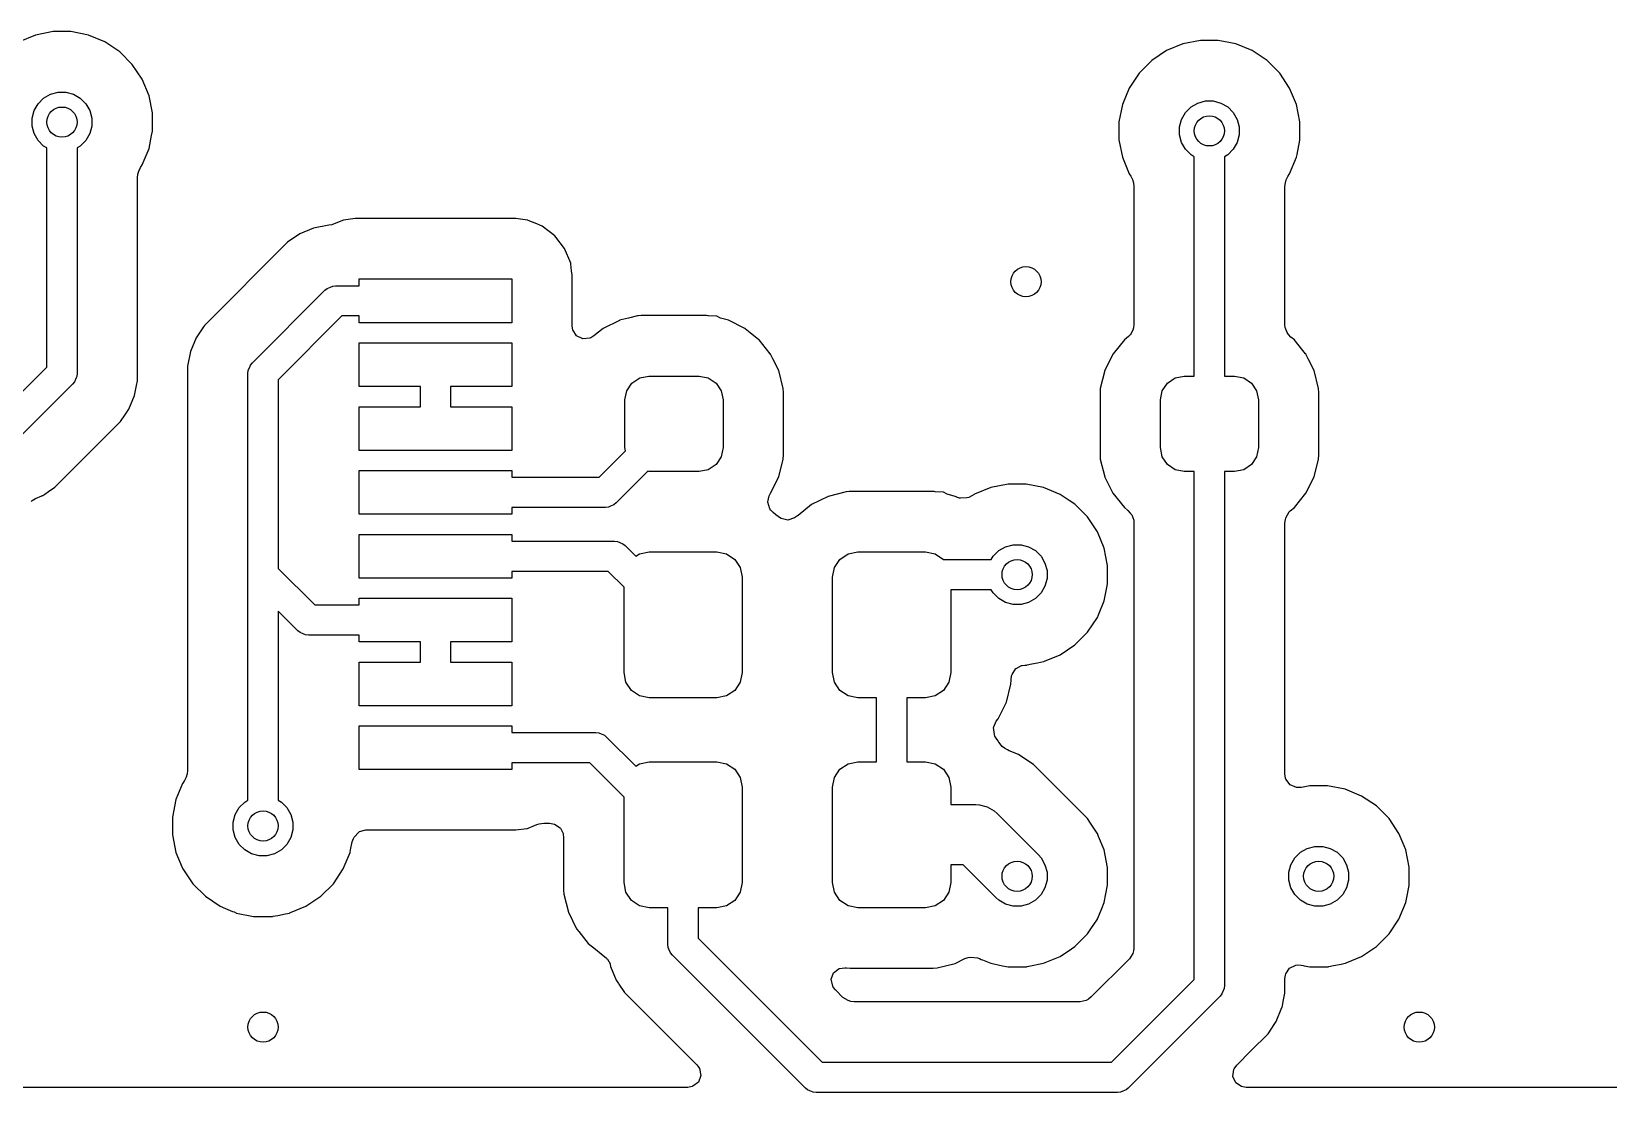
# Model space of a CAD drawing. Header units: inches. Extents: x 1.32 to 5.22, y -7.01 to -1.14.
# Drawn here: x 1.937 to 2.554, y -6.659 to -6.244 of the extents above; entities that cross this region are included whole.
import ezdxf

# ---------------------------------------------------------------- set-up
doc = ezdxf.new("R2010")
doc.units = ezdxf.units.IN
doc.header["$MEASUREMENT"] = 0
doc.layers.add('B.Cu', color=153, linetype='CONTINUOUS', true_color=0x4d7fc4)

msp = doc.modelspace()

# ---------------------------------------------------------------- linework, layer by layer
at = {"layer": 'B.Cu', "linetype": 'CONTINUOUS'}
for p, q in [((1.93848, -6.24544), (1.93203, -6.24811)), ((1.94533, -6.24407), (1.93848, -6.24544)), ((1.93848, -6.24544), (1.93848, -6.24544)), ((1.93848, -6.24544), (1.93848, -6.24544)), ((1.95231, -6.24407), (1.94533, -6.24407)), ((1.94533, -6.24407), (1.94533, -6.24407)), ((1.94533, -6.24407), (1.94533, -6.24407)), ((1.95916, -6.24544), (1.95231, -6.24407)), ((1.95231, -6.24407), (1.95231, -6.24407)), ((1.95231, -6.24407), (1.95231, -6.24407)), ((1.96561, -6.24811), (1.95916, -6.24544)), ((1.95916, -6.24544), (1.95916, -6.24544)), ((1.95916, -6.24544), (1.95916, -6.24544)), ((1.97142, -6.25199), (1.96561, -6.24811)), ((1.96561, -6.24811), (1.96561, -6.24811)), ((1.96561, -6.24811), (1.96561, -6.24811)), ((1.96561, -6.24811), (1.96561, -6.24811)), ((1.96561, -6.24811), (1.96561, -6.24811)), ((2.38779, -6.24888), (2.38134, -6.25155)), ((2.39464, -6.24752), (2.38779, -6.24888)), ((2.38779, -6.24888), (2.38779, -6.24888)), ((2.38779, -6.24888), (2.38779, -6.24888)), ((2.40162, -6.24752), (2.39464, -6.24752)), ((2.39464, -6.24752), (2.39464, -6.24752)), ((2.39464, -6.24752), (2.39464, -6.24752)), ((2.40847, -6.24888), (2.40162, -6.24752)), ((2.40162, -6.24752), (2.40162, -6.24752)), ((2.40162, -6.24752), (2.40162, -6.24752)), ((2.41492, -6.25155), (2.40847, -6.24888)), ((2.40847, -6.24888), (2.40847, -6.24888)), ((2.40847, -6.24888), (2.40847, -6.24888)), ((1.97636, -6.25693), (1.97142, -6.25199)), ((1.97142, -6.25199), (1.97142, -6.25199)), ((1.97142, -6.25199), (1.97142, -6.25199)), ((2.38134, -6.25155), (2.37553, -6.25543)), ((2.38134, -6.25155), (2.38134, -6.25155)), ((2.38134, -6.25155), (2.38134, -6.25155)), ((2.42073, -6.25543), (2.41492, -6.25155)), ((2.41492, -6.25155), (2.41492, -6.25155)), ((2.41492, -6.25155), (2.41492, -6.25155)), ((2.41492, -6.25155), (2.41492, -6.25155)), ((2.41492, -6.25155), (2.41492, -6.25155)), ((1.98024, -6.26273), (1.97636, -6.25693)), ((1.97636, -6.25693), (1.97636, -6.25693)), ((1.97636, -6.25693), (1.97636, -6.25693)), ((2.37059, -6.26037), (2.36671, -6.26618)), ((2.37553, -6.25543), (2.37059, -6.26037)), ((2.37059, -6.26037), (2.37059, -6.26037)), ((2.37059, -6.26037), (2.37059, -6.26037)), ((2.37553, -6.25543), (2.37553, -6.25543)), ((2.37553, -6.25543), (2.37553, -6.25543)), ((2.42567, -6.26037), (2.42073, -6.25543)), ((2.42073, -6.25543), (2.42073, -6.25543)), ((2.42073, -6.25543), (2.42073, -6.25543)), ((2.42955, -6.26618), (2.42567, -6.26037)), ((2.42567, -6.26037), (2.42567, -6.26037)), ((2.42567, -6.26037), (2.42567, -6.26037)), ((1.98291, -6.26919), (1.98024, -6.26273)), ((1.98024, -6.26273), (1.98024, -6.26273)), ((2.36671, -6.26618), (2.36404, -6.27263)), ((2.36671, -6.26618), (2.36671, -6.26618)), ((2.36671, -6.26618), (2.36671, -6.26618)), ((2.43222, -6.27263), (2.42955, -6.26618)), ((2.42955, -6.26618), (2.42955, -6.26618)), ((1.93791, -6.27501), (1.93945, -6.27234)), ((1.93945, -6.27234), (1.94163, -6.27016)), ((1.94163, -6.27016), (1.9443, -6.26862)), ((1.9443, -6.26862), (1.94728, -6.26782)), ((1.94728, -6.26782), (1.95036, -6.26782)), ((1.95036, -6.26782), (1.95334, -6.26862)), ((1.95334, -6.26862), (1.95601, -6.27016)), ((1.95601, -6.27016), (1.95819, -6.27234)), ((1.95819, -6.27234), (1.95973, -6.27501)), ((1.98425, -6.27595), (1.98291, -6.26919)), ((1.98291, -6.26919), (1.98291, -6.26919)), ((2.36404, -6.27263), (2.36268, -6.27948)), ((2.36404, -6.27263), (2.36404, -6.27263)), ((2.36404, -6.27263), (2.36404, -6.27263)), ((2.38876, -6.27578), (2.39094, -6.2736)), ((2.39094, -6.2736), (2.39361, -6.27206)), ((2.39361, -6.27206), (2.39659, -6.27126)), ((2.39659, -6.27126), (2.39967, -6.27126)), ((2.39967, -6.27126), (2.40265, -6.27206)), ((2.40265, -6.27206), (2.40532, -6.2736)), ((2.40532, -6.2736), (2.4075, -6.27578)), ((2.43357, -6.2794), (2.43222, -6.27263)), ((2.43222, -6.27263), (2.43222, -6.27263)), ((1.93711, -6.27799), (1.93791, -6.27501)), ((1.93711, -6.28107), (1.93711, -6.27799)), ((1.95973, -6.27501), (1.96053, -6.27799)), ((1.96053, -6.27799), (1.96053, -6.28107)), ((1.98427, -6.27603), (1.98425, -6.27595)), ((1.98427, -6.27604), (1.98427, -6.27603)), ((1.98427, -6.28302), (1.98427, -6.27604)), ((1.98427, -6.27604), (1.98427, -6.27604)), ((2.36268, -6.27948), (2.36268, -6.28646)), ((2.38642, -6.28143), (2.38722, -6.27845)), ((2.38722, -6.27845), (2.38876, -6.27578)), ((2.4075, -6.27578), (2.40904, -6.27845)), ((2.40904, -6.27845), (2.40984, -6.28143)), ((2.43358, -6.27947), (2.43357, -6.2794)), ((2.43358, -6.28647), (2.43358, -6.27947)), ((1.93791, -6.28405), (1.93711, -6.28107)), ((1.93945, -6.28672), (1.93791, -6.28405)), ((1.95973, -6.28405), (1.95819, -6.28672)), ((1.96053, -6.28107), (1.95973, -6.28405)), ((1.98291, -6.28985), (1.98392, -6.28477)), ((1.98392, -6.28477), (1.98427, -6.28302)), ((2.38642, -6.28451), (2.38642, -6.28143)), ((2.38722, -6.28749), (2.38642, -6.28451)), ((2.40984, -6.28451), (2.40904, -6.28749)), ((2.40984, -6.28143), (2.40984, -6.28451)), ((1.94163, -6.2889), (1.93945, -6.28672)), ((1.94291, -6.28964), (1.94163, -6.2889)), ((1.94291, -6.37551), (1.94291, -6.28964)), ((1.95601, -6.2889), (1.95472, -6.28964)), ((1.95472, -6.28964), (1.95472, -6.37795)), ((1.95819, -6.28672), (1.95601, -6.2889)), ((1.98024, -6.29632), (1.98291, -6.28987)), ((1.98291, -6.28987), (1.98291, -6.28985)), ((2.36268, -6.28646), (2.36404, -6.29331)), ((2.38876, -6.29016), (2.38722, -6.28749)), ((2.39094, -6.29234), (2.38876, -6.29016)), ((2.4075, -6.29016), (2.40532, -6.29234)), ((2.40904, -6.28749), (2.4075, -6.29016)), ((2.43222, -6.29331), (2.43244, -6.29219)), ((2.43244, -6.29219), (2.43357, -6.28655)), ((2.43357, -6.28655), (2.43358, -6.28647)), ((1.97893, -6.29868), (1.97956, -6.29734)), ((1.97956, -6.29734), (1.98024, -6.29632)), ((2.36404, -6.29331), (2.36404, -6.29331)), ((2.36404, -6.29331), (2.36404, -6.29331)), ((2.36404, -6.29331), (2.36671, -6.29977)), ((2.39222, -6.29308), (2.39094, -6.29234)), ((2.39222, -6.37894), (2.39222, -6.29308)), ((2.40532, -6.29234), (2.40404, -6.29308)), ((2.40404, -6.29308), (2.40404, -6.37894)), ((2.42955, -6.29977), (2.43222, -6.29331)), ((1.97837, -6.3013), (1.97856, -6.29993)), ((1.97837, -6.38086), (1.97837, -6.3013)), ((1.97856, -6.29993), (1.97893, -6.29868)), ((2.36671, -6.29977), (2.36671, -6.29977)), ((2.36671, -6.29977), (2.36671, -6.29977)), ((2.36671, -6.29977), (2.36671, -6.29977)), ((2.36671, -6.29977), (2.36737, -6.30075)), ((2.36737, -6.30075), (2.36797, -6.302)), ((2.36797, -6.302), (2.36836, -6.30325)), ((2.36836, -6.30325), (2.36858, -6.30471)), ((2.42768, -6.30475), (2.42787, -6.30337)), ((2.42787, -6.30337), (2.42824, -6.30212)), ((2.42824, -6.30212), (2.42887, -6.30078)), ((2.42887, -6.30078), (2.42955, -6.29977)), ((2.36858, -6.30471), (2.36858, -6.35876)), ((2.42768, -6.35906), (2.42768, -6.30475)), ((2.04737, -6.32112), (2.04199, -6.32334)), ((2.05328, -6.31994), (2.04737, -6.32112)), ((2.04737, -6.32112), (2.04737, -6.32112)), ((2.05334, -6.31993), (2.05328, -6.31994)), ((2.05448, -6.3197), (2.05334, -6.31993)), ((2.0554, -6.31942), (2.05448, -6.3197)), ((2.05901, -6.31793), (2.0554, -6.31942)), ((2.06363, -6.31732), (2.05901, -6.31793)), ((2.05901, -6.31793), (2.05901, -6.31793)), ((2.05901, -6.31793), (2.05901, -6.31793)), ((2.12653, -6.31732), (2.06363, -6.31732)), ((2.06363, -6.31732), (2.06363, -6.31732)), ((2.12654, -6.31732), (2.12653, -6.31732)), ((2.12653, -6.31732), (2.12653, -6.31732)), ((2.12653, -6.31732), (2.12653, -6.31732)), ((2.1266, -6.31733), (2.12654, -6.31732)), ((2.13115, -6.31793), (2.1266, -6.31733)), ((2.1312, -6.31794), (2.13115, -6.31793)), ((2.13131, -6.318), (2.1312, -6.31794)), ((2.13476, -6.31942), (2.13131, -6.318)), ((2.13599, -6.31994), (2.13476, -6.31942)), ((2.1369, -6.32031), (2.13599, -6.31994)), ((2.14184, -6.3241), (2.1369, -6.32031)), ((2.03715, -6.32658), (2.00461, -6.35912)), ((2.04199, -6.32334), (2.03715, -6.32658)), ((2.03715, -6.32658), (2.03715, -6.32658)), ((2.03715, -6.32658), (2.03715, -6.32658)), ((2.04199, -6.32334), (2.04199, -6.32334)), ((2.04199, -6.32334), (2.04199, -6.32334)), ((2.14563, -6.32904), (2.14184, -6.3241)), ((2.14802, -6.33481), (2.14563, -6.32904)), ((2.14563, -6.32904), (2.14563, -6.32904)), ((2.14804, -6.33495), (2.14802, -6.33481)), ((2.14806, -6.33511), (2.14804, -6.33495)), ((2.1484, -6.3377), (2.14806, -6.33511)), ((2.06518, -6.34362), (2.06518, -6.34096)), ((2.06518, -6.34096), (2.12498, -6.34096)), ((2.12498, -6.34096), (2.12498, -6.35809)), ((2.14862, -6.33941), (2.1484, -6.3377)), ((2.14862, -6.35913), (2.14862, -6.33941)), ((2.14862, -6.33941), (2.14862, -6.33941)), ((2.02338, -6.37378), (2.05181, -6.34535)), ((2.05181, -6.34535), (2.0527, -6.34462)), ((2.0527, -6.34462), (2.05395, -6.3441)), ((2.05395, -6.3441), (2.05483, -6.34374)), ((2.05483, -6.34374), (2.05598, -6.34362)), ((2.05598, -6.34362), (2.06518, -6.34362)), ((2.0042, -6.35973), (2.00316, -6.36129)), ((2.00426, -6.35964), (2.0042, -6.35973)), ((2.00461, -6.35912), (2.00426, -6.35964)), ((2.00461, -6.35912), (2.00461, -6.35912)), ((2.05843, -6.35543), (2.03346, -6.3804)), ((2.06518, -6.35543), (2.05843, -6.35543)), ((2.06518, -6.35809), (2.06518, -6.35543)), ((2.12498, -6.35809), (2.06518, -6.35809)), ((2.14877, -6.36033), (2.14862, -6.35913)), ((2.16708, -6.3572), (2.16077, -6.36032)), ((2.16718, -6.35714), (2.16708, -6.3572)), ((2.1672, -6.35714), (2.16718, -6.35714)), ((2.17064, -6.35628), (2.1672, -6.35714)), ((2.1672, -6.35714), (2.1672, -6.35714)), ((2.17416, -6.3554), (2.17064, -6.35628)), ((2.17422, -6.3554), (2.17416, -6.3554)), ((2.17433, -6.35539), (2.17422, -6.3554)), ((2.17451, -6.35538), (2.17433, -6.35539)), ((2.17564, -6.3553), (2.17451, -6.35538)), ((2.17573, -6.3553), (2.17564, -6.3553)), ((2.17577, -6.3553), (2.17573, -6.3553)), ((2.2012, -6.3553), (2.17577, -6.3553)), ((2.20173, -6.35533), (2.2012, -6.3553)), ((2.2012, -6.3553), (2.2012, -6.3553)), ((2.20199, -6.35535), (2.20173, -6.35533)), ((2.20173, -6.35533), (2.20173, -6.35533)), ((2.2053, -6.35557), (2.20199, -6.35535)), ((2.20664, -6.35636), (2.2053, -6.35557)), ((2.20977, -6.35714), (2.20664, -6.35636)), ((2.21622, -6.36033), (2.20977, -6.35714)), ((2.20977, -6.35714), (2.20977, -6.35714)), ((2.36838, -6.36013), (2.36812, -6.36103)), ((2.36858, -6.35876), (2.36838, -6.36013)), ((2.42774, -6.35984), (2.42768, -6.35906)), ((2.42775, -6.35991), (2.42774, -6.35984)), ((2.42856, -6.36192), (2.42775, -6.35991)), ((2.00137, -6.36396), (1.99915, -6.36933)), ((2.00316, -6.36129), (2.00137, -6.36396)), ((2.00137, -6.36396), (2.00137, -6.36396)), ((2.00137, -6.36396), (2.00137, -6.36396)), ((2.06518, -6.38305), (2.06518, -6.36593)), ((2.06518, -6.36593), (2.12498, -6.36593)), ((2.12498, -6.36593), (2.12498, -6.38305)), ((2.1489, -6.36084), (2.14877, -6.36033)), ((2.1503, -6.36321), (2.1489, -6.36084)), ((2.15276, -6.36444), (2.1503, -6.36321)), ((2.15549, -6.36415), (2.15276, -6.36444)), ((2.15591, -6.36398), (2.15549, -6.36415)), ((2.1571, -6.36327), (2.15591, -6.36398)), ((2.16077, -6.36032), (2.1571, -6.36327)), ((2.21631, -6.3604), (2.21622, -6.36033)), ((2.21641, -6.36049), (2.21631, -6.3604)), ((2.21631, -6.3604), (2.21631, -6.3604)), ((2.21829, -6.36201), (2.21641, -6.36049)), ((2.22172, -6.36476), (2.21829, -6.36201)), ((2.21829, -6.36201), (2.21829, -6.36201)), ((2.22179, -6.36482), (2.22172, -6.36476)), ((2.22172, -6.36476), (2.22172, -6.36476)), ((2.22172, -6.36476), (2.22172, -6.36476)), ((2.22612, -6.37021), (2.22179, -6.36482)), ((2.22179, -6.36482), (2.22179, -6.36482)), ((2.22179, -6.36482), (2.22179, -6.36482)), ((2.36482, -6.36482), (2.36049, -6.37021)), ((2.36645, -6.36351), (2.36482, -6.36482)), ((2.36482, -6.36482), (2.36482, -6.36482)), ((2.36482, -6.36482), (2.36482, -6.36482)), ((2.36702, -6.36297), (2.36645, -6.36351)), ((2.36707, -6.36292), (2.36702, -6.36297)), ((2.36812, -6.36103), (2.36707, -6.36292)), ((2.4291, -6.36269), (2.42856, -6.36192)), ((2.43005, -6.3637), (2.4291, -6.36269)), ((2.43144, -6.36482), (2.43005, -6.3637)), ((2.43174, -6.3652), (2.43144, -6.36482)), ((2.43144, -6.36482), (2.43144, -6.36482)), ((2.43144, -6.36482), (2.43144, -6.36482)), ((2.43144, -6.36482), (2.43144, -6.36482)), ((2.43577, -6.37021), (2.43174, -6.3652)), ((1.99915, -6.36933), (1.99801, -6.37504)), ((1.99915, -6.36933), (1.99915, -6.36933)), ((2.22621, -6.37031), (2.22612, -6.37021)), ((2.22633, -6.37046), (2.22621, -6.37031)), ((2.22621, -6.37031), (2.22621, -6.37031)), ((2.22642, -6.37068), (2.22633, -6.37046)), ((2.22719, -6.37223), (2.22642, -6.37068)), ((2.22948, -6.37684), (2.22719, -6.37223)), ((2.36032, -6.37041), (2.35714, -6.37684)), ((2.3604, -6.37031), (2.36032, -6.37041)), ((2.36049, -6.37021), (2.3604, -6.37031)), ((2.43586, -6.37031), (2.43577, -6.37021)), ((2.43597, -6.37046), (2.43586, -6.37031)), ((2.43607, -6.37068), (2.43597, -6.37046)), ((2.43684, -6.37223), (2.43607, -6.37068)), ((2.43912, -6.37684), (2.43684, -6.37223)), ((1.9248, -6.39362), (1.94291, -6.37551)), ((1.95472, -6.37795), (1.95461, -6.3791)), ((1.99801, -6.37504), (1.99801, -6.53334)), ((2.02165, -6.37795), (2.02177, -6.3768)), ((2.02165, -6.45669), (2.02165, -6.37795)), ((2.02177, -6.3768), (2.0225, -6.37504)), ((2.0225, -6.37504), (2.02265, -6.37467)), ((2.02265, -6.37467), (2.02338, -6.37378)), ((2.23121, -6.38381), (2.22948, -6.37684)), ((2.35714, -6.37684), (2.3554, -6.38381)), ((2.35714, -6.37684), (2.35714, -6.37684)), ((2.44086, -6.38381), (2.43912, -6.37684)), ((1.95299, -6.38213), (1.93142, -6.4037)), ((1.95373, -6.38123), (1.95299, -6.38213)), ((1.95439, -6.37965), (1.95373, -6.38123)), ((1.95461, -6.3791), (1.95439, -6.37965)), ((1.97723, -6.38657), (1.978, -6.38268)), ((1.978, -6.38268), (1.97837, -6.38086)), ((2.03346, -6.3804), (2.03346, -6.45425)), ((2.08917, -6.38305), (2.06518, -6.38305)), ((2.08917, -6.39096), (2.08917, -6.38305)), ((2.12498, -6.38305), (2.10098, -6.38305)), ((2.10098, -6.38305), (2.10098, -6.39096)), ((2.16929, -6.38829), (2.17, -6.38471)), ((2.17, -6.38471), (2.17203, -6.38168)), ((2.17203, -6.38168), (2.17506, -6.37965)), ((2.17506, -6.37965), (2.17864, -6.37894)), ((2.17864, -6.37894), (2.19833, -6.37894)), ((2.19833, -6.37894), (2.20191, -6.37965)), ((2.20191, -6.37965), (2.20494, -6.38168)), ((2.20494, -6.38168), (2.20697, -6.38471)), ((2.20697, -6.38471), (2.20768, -6.38829)), ((2.23132, -6.38542), (2.23121, -6.38381)), ((2.3554, -6.38381), (2.3553, -6.38542)), ((2.37894, -6.38829), (2.37965, -6.38471)), ((2.37965, -6.38471), (2.38168, -6.38168)), ((2.38168, -6.38168), (2.38471, -6.37965)), ((2.38471, -6.37965), (2.38829, -6.37894)), ((2.38829, -6.37894), (2.39222, -6.37894)), ((2.40404, -6.37894), (2.40797, -6.37894)), ((2.40797, -6.37894), (2.41155, -6.37965)), ((2.41155, -6.37965), (2.41458, -6.38168)), ((2.41458, -6.38168), (2.41661, -6.38471)), ((2.41661, -6.38471), (2.41732, -6.38829)), ((2.44096, -6.38542), (2.44086, -6.38381)), ((1.975, -6.39195), (1.97723, -6.38657)), ((2.06518, -6.40809), (2.06518, -6.39096)), ((2.06518, -6.39096), (2.08917, -6.39096)), ((2.10098, -6.39096), (2.12498, -6.39096)), ((2.12498, -6.39096), (2.12498, -6.40809)), ((2.16929, -6.40699), (2.16929, -6.38829)), ((2.20768, -6.38829), (2.20768, -6.40699)), ((2.23132, -6.40986), (2.23132, -6.38542)), ((2.3553, -6.38542), (2.3553, -6.4099)), ((2.37894, -6.40699), (2.37894, -6.38829)), ((2.41732, -6.38829), (2.41732, -6.40699)), ((2.44096, -6.40986), (2.44096, -6.38542)), ((1.94608, -6.42248), (1.97177, -6.39679)), ((1.97177, -6.39679), (1.97371, -6.39389)), ((1.97371, -6.39389), (1.975, -6.39195)), ((2.12498, -6.40809), (2.06518, -6.40809)), ((2.15919, -6.41858), (2.16954, -6.40823)), ((2.16954, -6.40823), (2.16929, -6.40699)), ((2.20768, -6.40699), (2.20697, -6.41057)), ((2.37965, -6.41057), (2.37894, -6.40699)), ((2.41732, -6.40699), (2.41661, -6.41057)), ((2.20191, -6.41563), (2.19833, -6.41634)), ((2.20494, -6.4136), (2.20191, -6.41563)), ((2.20697, -6.41057), (2.20494, -6.4136)), ((2.22948, -6.41843), (2.23121, -6.41147)), ((2.23121, -6.41147), (2.23132, -6.40986)), ((2.3553, -6.4099), (2.3553, -6.40999)), ((2.3553, -6.40999), (2.35539, -6.4113)), ((2.35539, -6.4113), (2.3554, -6.41141)), ((2.3554, -6.41141), (2.3554, -6.41147)), ((2.3554, -6.41147), (2.35714, -6.41847)), ((2.38168, -6.4136), (2.37965, -6.41057)), ((2.38471, -6.41563), (2.38168, -6.4136)), ((2.38829, -6.41634), (2.38471, -6.41563)), ((2.41155, -6.41563), (2.40797, -6.41634)), ((2.41458, -6.4136), (2.41155, -6.41563)), ((2.41661, -6.41057), (2.41458, -6.4136)), ((2.43912, -6.41843), (2.44086, -6.41147)), ((2.44086, -6.41147), (2.44096, -6.40986)), ((2.06518, -6.43305), (2.06518, -6.41593)), ((2.06518, -6.41593), (2.12498, -6.41593)), ((2.12498, -6.41593), (2.12498, -6.41858)), ((2.12498, -6.41858), (2.15919, -6.41858)), ((2.17822, -6.41625), (2.16581, -6.42866)), ((2.17864, -6.41634), (2.17822, -6.41625)), ((2.19833, -6.41634), (2.17864, -6.41634)), ((2.22629, -6.42486), (2.22948, -6.41843)), ((2.31934, -6.42124), (2.31249, -6.4226)), ((2.32633, -6.42124), (2.31934, -6.42124)), ((2.31934, -6.42124), (2.31934, -6.42124)), ((2.31934, -6.42124), (2.31934, -6.42124)), ((2.33318, -6.4226), (2.32633, -6.42124)), ((2.32633, -6.42124), (2.32633, -6.42124)), ((2.32633, -6.42124), (2.32633, -6.42124)), ((2.35714, -6.41847), (2.3572, -6.41855)), ((2.3572, -6.41855), (2.36005, -6.4243)), ((2.39222, -6.41634), (2.38829, -6.41634)), ((2.39222, -6.61517), (2.39222, -6.41634)), ((2.40797, -6.41634), (2.40404, -6.41634)), ((2.40404, -6.41634), (2.40404, -6.61762)), ((2.43593, -6.42486), (2.43912, -6.41843)), ((1.9367, -6.42805), (1.93711, -6.42769)), ((1.93711, -6.42769), (1.93843, -6.42687)), ((1.93843, -6.42687), (1.94098, -6.42582)), ((1.94098, -6.42582), (1.94109, -6.42578)), ((1.94109, -6.42578), (1.94115, -6.42575)), ((1.94115, -6.42575), (1.94133, -6.42567)), ((1.94133, -6.42567), (1.9417, -6.42552)), ((1.9417, -6.42552), (1.94205, -6.42517)), ((1.94205, -6.42517), (1.94351, -6.42419)), ((1.94351, -6.42419), (1.94608, -6.42248)), ((2.22519, -6.42824), (2.2257, -6.42588)), ((2.2257, -6.42588), (2.22583, -6.4256)), ((2.22583, -6.4256), (2.22616, -6.42509)), ((2.22615, -6.42508), (2.22629, -6.42486)), ((2.22616, -6.42509), (2.22615, -6.42508)), ((2.22629, -6.42486), (2.22629, -6.42486)), ((2.24881, -6.42607), (2.24229, -6.4293)), ((2.24882, -6.42606), (2.24881, -6.42607)), ((2.25589, -6.4243), (2.24882, -6.42606)), ((2.24882, -6.42606), (2.24882, -6.42606)), ((2.25705, -6.42422), (2.25589, -6.4243)), ((2.25752, -6.42419), (2.25705, -6.42422)), ((2.25705, -6.42422), (2.25705, -6.42422)), ((2.28992, -6.42419), (2.25752, -6.42419)), ((2.29033, -6.42422), (2.28992, -6.42419)), ((2.28992, -6.42419), (2.28992, -6.42419)), ((2.29069, -6.42425), (2.29033, -6.42422)), ((2.29033, -6.42422), (2.29033, -6.42422)), ((2.29405, -6.42447), (2.29069, -6.42425)), ((2.29539, -6.42526), (2.29405, -6.42447)), ((2.29862, -6.42606), (2.29539, -6.42526)), ((2.29904, -6.42627), (2.29862, -6.42606)), ((2.29915, -6.42632), (2.29904, -6.42627)), ((2.30025, -6.42671), (2.29915, -6.42632)), ((2.30065, -6.4268), (2.30025, -6.42671)), ((2.30318, -6.4267), (2.30065, -6.4268)), ((2.30389, -6.42648), (2.30318, -6.4267)), ((2.30514, -6.42588), (2.30389, -6.42648)), ((2.30604, -6.42528), (2.30514, -6.42588)), ((2.3061, -6.42525), (2.30604, -6.42528)), ((2.3062, -6.42521), (2.3061, -6.42525)), ((2.31249, -6.4226), (2.3062, -6.42521)), ((2.31249, -6.4226), (2.31249, -6.4226)), ((2.31249, -6.4226), (2.31249, -6.4226)), ((2.33963, -6.42527), (2.33318, -6.4226)), ((2.33318, -6.4226), (2.33318, -6.4226)), ((2.33318, -6.4226), (2.33318, -6.4226)), ((2.33963, -6.42528), (2.33963, -6.42527)), ((2.33963, -6.42527), (2.33963, -6.42527)), ((2.34325, -6.42769), (2.33963, -6.42528)), ((2.34543, -6.42915), (2.34325, -6.42769)), ((2.36005, -6.4243), (2.36032, -6.42486)), ((2.36032, -6.42486), (2.36032, -6.42486)), ((2.36032, -6.42486), (2.36482, -6.43045)), ((2.43201, -6.42974), (2.43346, -6.42794)), ((2.43346, -6.42794), (2.43593, -6.42486)), ((2.12498, -6.43305), (2.06518, -6.43305)), ((2.16163, -6.43039), (2.12498, -6.43039)), ((2.12498, -6.43039), (2.12498, -6.43305)), ((2.16279, -6.43028), (2.16163, -6.43039)), ((2.16367, -6.42991), (2.16279, -6.43028)), ((2.16491, -6.4294), (2.16367, -6.42991)), ((2.16581, -6.42866), (2.16491, -6.4294)), ((2.22519, -6.42831), (2.22519, -6.42824)), ((2.22606, -6.43092), (2.22519, -6.42831)), ((2.22641, -6.43142), (2.22606, -6.43092)), ((2.22736, -6.43244), (2.22641, -6.43142)), ((2.2284, -6.43327), (2.22736, -6.43244)), ((2.22923, -6.43394), (2.2284, -6.43327)), ((2.2284, -6.43327), (2.2284, -6.43327)), ((2.22924, -6.43393), (2.22923, -6.43394)), ((2.22985, -6.43438), (2.22924, -6.43393)), ((2.23679, -6.4337), (2.23565, -6.4345)), ((2.23706, -6.4335), (2.23679, -6.4337)), ((2.24229, -6.4293), (2.23706, -6.4335)), ((2.34543, -6.42916), (2.34543, -6.42915)), ((2.34543, -6.42915), (2.34543, -6.42915)), ((2.35037, -6.43409), (2.34543, -6.42916)), ((2.35425, -6.4399), (2.35037, -6.43409)), ((2.35037, -6.43409), (2.35037, -6.43409)), ((2.35037, -6.43409), (2.35037, -6.43409)), ((2.36482, -6.43045), (2.36482, -6.43045)), ((2.36482, -6.43045), (2.36482, -6.43045)), ((2.36482, -6.43045), (2.36603, -6.43142)), ((2.36603, -6.43142), (2.36621, -6.43157)), ((2.36621, -6.43157), (2.36716, -6.43259)), ((2.36716, -6.43259), (2.3677, -6.43336)), ((2.3677, -6.43336), (2.36851, -6.43536)), ((2.42803, -6.4346), (2.42814, -6.43424)), ((2.42814, -6.43424), (2.42919, -6.43236)), ((2.42919, -6.43236), (2.42922, -6.43233)), ((2.42922, -6.43233), (2.42924, -6.43231)), ((2.42924, -6.43231), (2.42981, -6.43177)), ((2.42981, -6.43177), (2.43144, -6.43045)), ((2.43144, -6.43045), (2.43201, -6.42974)), ((2.23038, -6.43469), (2.22985, -6.43438)), ((2.23305, -6.43537), (2.23038, -6.43469)), ((2.23565, -6.4345), (2.23305, -6.43537)), ((2.35692, -6.44635), (2.35425, -6.4399)), ((2.35425, -6.4399), (2.35425, -6.4399)), ((2.36851, -6.43536), (2.36852, -6.43543)), ((2.36852, -6.43543), (2.36858, -6.43621)), ((2.36858, -6.43621), (2.36858, -6.60266)), ((2.42768, -6.43652), (2.42787, -6.43514)), ((2.42768, -6.53475), (2.42768, -6.43652)), ((2.42787, -6.43514), (2.42803, -6.4346)), ((2.06518, -6.45809), (2.06518, -6.44096)), ((2.06518, -6.44096), (2.12498, -6.44096)), ((2.12498, -6.44096), (2.12498, -6.44362)), ((2.12498, -6.44362), (2.16518, -6.44362)), ((2.16518, -6.44362), (2.16633, -6.44374)), ((2.16633, -6.44374), (2.16721, -6.4441)), ((2.16721, -6.4441), (2.16846, -6.44462)), ((2.16846, -6.44462), (2.16935, -6.44535)), ((2.16935, -6.44535), (2.17354, -6.44954)), ((2.31564, -6.44732), (2.31831, -6.44578)), ((2.31831, -6.44578), (2.32129, -6.44498)), ((2.32129, -6.44498), (2.32438, -6.44498)), ((2.32438, -6.44498), (2.32735, -6.44578)), ((2.32735, -6.44578), (2.33002, -6.44732)), ((2.35692, -6.44635), (2.35692, -6.44635)), ((2.35827, -6.45312), (2.35692, -6.44635)), ((2.17354, -6.44954), (2.17497, -6.44858)), ((2.17497, -6.44858), (2.17874, -6.44783)), ((2.17874, -6.44783), (2.20531, -6.44783)), ((2.20531, -6.44783), (2.20908, -6.44858)), ((2.20908, -6.44858), (2.21227, -6.45072)), ((2.21227, -6.45072), (2.21441, -6.45391)), ((2.25134, -6.45391), (2.25347, -6.45072)), ((2.25347, -6.45072), (2.25667, -6.44858)), ((2.25667, -6.44858), (2.26043, -6.44783)), ((2.26043, -6.44783), (2.28701, -6.44783)), ((2.28701, -6.44783), (2.29077, -6.44858)), ((2.29077, -6.44858), (2.29397, -6.45072)), ((2.29397, -6.45072), (2.29401, -6.45079)), ((2.29401, -6.45079), (2.31272, -6.45079)), ((2.31272, -6.45079), (2.31346, -6.4495)), ((2.31346, -6.4495), (2.31564, -6.44732)), ((2.33002, -6.44732), (2.3322, -6.4495)), ((2.3322, -6.4495), (2.33375, -6.45217)), ((2.33375, -6.45217), (2.33454, -6.45515)), ((2.02165, -6.54501), (2.02165, -6.45669)), ((2.03346, -6.45425), (2.0478, -6.46858)), ((2.12498, -6.45809), (2.06518, -6.45809)), ((2.16273, -6.45543), (2.12498, -6.45543)), ((2.12498, -6.45543), (2.12498, -6.45809)), ((2.1689, -6.4616), (2.16273, -6.45543)), ((2.21441, -6.45391), (2.21516, -6.45768)), ((2.21516, -6.45768), (2.21516, -6.49508)), ((2.25059, -6.45768), (2.25134, -6.45391)), ((2.25059, -6.49508), (2.25059, -6.45768)), ((2.33454, -6.45823), (2.33375, -6.46121)), ((2.33454, -6.45515), (2.33454, -6.45823)), ((2.35829, -6.45319), (2.35827, -6.45312)), ((2.35829, -6.4532), (2.35829, -6.45319)), ((2.35829, -6.46018), (2.35829, -6.4532)), ((2.35829, -6.4532), (2.35829, -6.4532)), ((2.1689, -6.49508), (2.1689, -6.4616)), ((2.31272, -6.4626), (2.29685, -6.4626)), ((2.29685, -6.4626), (2.29685, -6.49508)), ((2.31346, -6.46388), (2.31272, -6.4626)), ((2.31564, -6.46606), (2.31346, -6.46388)), ((2.3322, -6.46388), (2.33002, -6.46606)), ((2.33375, -6.46121), (2.3322, -6.46388)), ((2.35694, -6.46697), (2.35758, -6.46372)), ((2.35758, -6.46372), (2.3581, -6.46115)), ((2.3581, -6.46115), (2.35829, -6.46018)), ((2.04118, -6.47866), (2.03346, -6.47095)), ((2.03346, -6.47095), (2.03346, -6.54501)), ((2.0478, -6.46858), (2.06518, -6.46858)), ((2.06518, -6.46858), (2.06518, -6.46593)), ((2.06518, -6.46593), (2.12498, -6.46593)), ((2.12498, -6.46593), (2.12498, -6.48305)), ((2.31831, -6.4676), (2.31564, -6.46606)), ((2.32129, -6.4684), (2.31831, -6.4676)), ((2.32438, -6.4684), (2.32129, -6.4684)), ((2.32735, -6.4676), (2.32438, -6.4684)), ((2.33002, -6.46606), (2.32735, -6.4676)), ((2.35469, -6.47244), (2.35692, -6.46703)), ((2.35692, -6.46703), (2.35694, -6.46697)), ((2.35692, -6.46703), (2.35692, -6.46703)), ((2.35037, -6.47929), (2.35425, -6.47349)), ((2.35425, -6.47349), (2.35469, -6.47244)), ((2.04207, -6.4794), (2.04118, -6.47866)), ((2.04323, -6.47988), (2.04207, -6.4794)), ((2.0442, -6.48028), (2.04323, -6.47988)), ((2.04535, -6.48039), (2.0442, -6.48028)), ((2.06518, -6.48039), (2.04535, -6.48039)), ((2.06518, -6.48305), (2.06518, -6.48039)), ((2.08917, -6.48305), (2.06518, -6.48305)), ((2.08917, -6.49096), (2.08917, -6.48305)), ((2.12498, -6.48305), (2.10098, -6.48305)), ((2.10098, -6.48305), (2.10098, -6.49096)), ((2.34543, -6.48423), (2.35037, -6.47929)), ((2.33362, -6.4906), (2.33963, -6.48811)), ((2.33963, -6.48811), (2.34543, -6.48423)), ((2.33963, -6.48811), (2.33963, -6.48811)), ((2.33963, -6.48811), (2.33963, -6.48811)), ((2.06518, -6.50809), (2.06518, -6.49096)), ((2.06518, -6.49096), (2.08917, -6.49096)), ((2.10098, -6.49096), (2.12498, -6.49096)), ((2.12498, -6.49096), (2.12498, -6.50809)), ((2.16965, -6.49885), (2.1689, -6.49508)), ((2.21516, -6.49508), (2.21441, -6.49885)), ((2.25134, -6.49885), (2.25059, -6.49508)), ((2.29685, -6.49508), (2.2961, -6.49885)), ((2.32069, -6.49635), (2.32086, -6.49576)), ((2.32086, -6.49576), (2.32235, -6.49345)), ((2.32235, -6.49345), (2.3224, -6.4934)), ((2.3224, -6.4934), (2.32456, -6.49232)), ((2.32456, -6.49232), (2.32486, -6.49226)), ((2.32486, -6.49226), (2.3259, -6.49215)), ((2.3259, -6.49215), (2.32649, -6.49215)), ((2.32649, -6.49215), (2.3268, -6.49205)), ((2.3268, -6.49205), (2.32861, -6.49169)), ((2.32861, -6.49169), (2.33086, -6.49124)), ((2.32861, -6.49169), (2.32861, -6.49169)), ((2.33086, -6.49124), (2.33318, -6.49078)), ((2.33318, -6.49078), (2.3333, -6.49073)), ((2.33318, -6.49078), (2.33318, -6.49078)), ((2.33318, -6.49078), (2.33318, -6.49078)), ((2.33318, -6.49078), (2.33318, -6.49078)), ((2.33318, -6.49078), (2.33318, -6.49078)), ((2.3333, -6.49073), (2.33362, -6.4906)), ((2.33362, -6.4906), (2.33362, -6.4906)), ((2.17178, -6.50204), (2.16965, -6.49885)), ((2.17497, -6.50417), (2.17178, -6.50204)), ((2.21227, -6.50204), (2.20908, -6.50417)), ((2.21441, -6.49885), (2.21227, -6.50204)), ((2.25347, -6.50204), (2.25134, -6.49885)), ((2.25667, -6.50417), (2.25347, -6.50204)), ((2.29397, -6.50204), (2.29077, -6.50417)), ((2.2961, -6.49885), (2.29397, -6.50204)), ((2.31862, -6.50669), (2.32038, -6.49963)), ((2.32038, -6.49963), (2.32049, -6.49799)), ((2.32049, -6.49773), (2.32069, -6.49635)), ((2.32049, -6.49799), (2.32049, -6.49773)), ((2.12498, -6.50809), (2.06518, -6.50809)), ((2.17874, -6.50492), (2.17497, -6.50417)), ((2.20531, -6.50492), (2.17874, -6.50492)), ((2.20908, -6.50417), (2.20531, -6.50492)), ((2.26043, -6.50492), (2.25667, -6.50417)), ((2.26781, -6.50492), (2.26043, -6.50492)), ((2.26781, -6.53004), (2.26781, -6.50492)), ((2.28701, -6.50492), (2.27963, -6.50492)), ((2.27963, -6.50492), (2.27963, -6.53004)), ((2.29077, -6.50417), (2.28701, -6.50492)), ((2.31539, -6.51322), (2.31862, -6.50669)), ((2.31368, -6.51628), (2.31468, -6.5141)), ((2.31468, -6.5141), (2.31539, -6.51322)), ((2.06518, -6.53305), (2.06518, -6.51593)), ((2.06518, -6.51593), (2.12498, -6.51593)), ((2.12498, -6.51593), (2.12498, -6.51858)), ((2.12498, -6.51858), (2.15793, -6.51858)), ((2.15793, -6.51858), (2.15909, -6.5187)), ((2.15909, -6.5187), (2.15997, -6.51906)), ((2.15997, -6.51906), (2.16121, -6.51958)), ((2.16121, -6.51958), (2.16211, -6.52031)), ((2.16211, -6.52031), (2.17354, -6.53175)), ((2.31363, -6.51659), (2.31368, -6.51628)), ((2.31392, -6.51932), (2.31363, -6.51659)), ((2.31415, -6.51989), (2.31392, -6.51932)), ((2.31486, -6.52109), (2.31415, -6.51989)), ((2.31539, -6.52174), (2.31486, -6.52109)), ((2.3156, -6.52217), (2.31539, -6.52174)), ((2.31568, -6.52232), (2.3156, -6.52217)), ((2.31699, -6.52395), (2.31568, -6.52232)), ((2.31784, -6.52465), (2.31699, -6.52395)), ((2.31904, -6.52536), (2.31784, -6.52465)), ((2.31974, -6.52564), (2.31904, -6.52536)), ((2.32341, -6.52716), (2.31974, -6.52564)), ((2.31974, -6.52564), (2.31974, -6.52564)), ((2.31974, -6.52564), (2.31974, -6.52564)), ((2.12498, -6.53305), (2.06518, -6.53305)), ((2.15549, -6.53039), (2.12498, -6.53039)), ((2.12498, -6.53039), (2.12498, -6.53305)), ((2.1689, -6.5438), (2.15549, -6.53039)), ((2.17354, -6.53175), (2.17497, -6.53079)), ((2.17497, -6.53079), (2.17874, -6.53004)), ((2.17874, -6.53004), (2.20531, -6.53004)), ((2.20531, -6.53004), (2.20908, -6.53079)), ((2.20908, -6.53079), (2.21227, -6.53292)), ((2.21227, -6.53292), (2.21441, -6.53612)), ((2.25134, -6.53612), (2.25347, -6.53292)), ((2.25347, -6.53292), (2.25667, -6.53079)), ((2.25667, -6.53079), (2.26043, -6.53004)), ((2.26043, -6.53004), (2.26781, -6.53004)), ((2.27963, -6.53004), (2.28701, -6.53004)), ((2.28701, -6.53004), (2.29077, -6.53079)), ((2.29077, -6.53079), (2.29397, -6.53292)), ((2.29397, -6.53292), (2.2961, -6.53612)), ((2.32627, -6.52907), (2.32341, -6.52716)), ((2.32341, -6.52716), (2.32341, -6.52716)), ((2.32341, -6.52716), (2.32341, -6.52716)), ((2.32921, -6.53104), (2.32627, -6.52907)), ((2.35037, -6.5522), (2.32921, -6.53104)), ((1.99607, -6.53848), (1.99347, -6.54478)), ((1.99611, -6.53838), (1.99607, -6.53848)), ((1.99614, -6.53832), (1.99611, -6.53838)), ((1.99682, -6.53731), (1.99614, -6.53832)), ((1.99745, -6.53597), (1.99682, -6.53731)), ((1.99781, -6.53472), (1.99745, -6.53597)), ((1.99801, -6.53334), (1.99781, -6.53472)), ((2.21441, -6.53612), (2.21516, -6.53988)), ((2.25059, -6.53988), (2.25134, -6.53612)), ((2.2961, -6.53612), (2.29685, -6.53988)), ((2.42796, -6.53638), (2.42768, -6.53475)), ((2.4281, -6.53678), (2.42796, -6.53638)), ((2.42971, -6.53902), (2.4281, -6.53678)), ((2.43227, -6.54002), (2.42971, -6.53902)), ((1.99347, -6.54478), (1.99211, -6.55163)), ((1.99347, -6.54478), (1.99347, -6.54478)), ((1.99347, -6.54478), (1.99347, -6.54478)), ((2.02037, -6.54575), (2.02165, -6.54501)), ((2.03346, -6.54501), (2.03475, -6.54575)), ((2.1689, -6.57728), (2.1689, -6.5438)), ((2.21516, -6.53988), (2.21516, -6.57728)), ((2.25059, -6.57728), (2.25059, -6.53988)), ((2.29685, -6.53988), (2.29685, -6.54677)), ((2.43281, -6.54007), (2.43227, -6.54002)), ((2.4342, -6.54), (2.43281, -6.54007)), ((2.43745, -6.53935), (2.4342, -6.54)), ((2.44444, -6.53935), (2.43745, -6.53935)), ((2.43745, -6.53935), (2.43745, -6.53935)), ((2.43745, -6.53935), (2.43745, -6.53935)), ((2.45129, -6.54071), (2.44444, -6.53935)), ((2.44444, -6.53935), (2.44444, -6.53935)), ((2.44444, -6.53935), (2.44444, -6.53935)), ((2.45774, -6.54338), (2.45129, -6.54071)), ((2.45129, -6.54071), (2.45129, -6.54071)), ((2.45129, -6.54071), (2.45129, -6.54071)), ((2.45774, -6.54339), (2.45774, -6.54338)), ((2.46354, -6.54727), (2.45774, -6.54339)), ((2.45774, -6.54339), (2.45774, -6.54339)), ((2.45774, -6.54339), (2.45774, -6.54339)), ((2.45774, -6.54339), (2.45774, -6.54339)), ((2.01585, -6.55358), (2.01665, -6.5506)), ((2.01665, -6.5506), (2.01819, -6.54793)), ((2.01819, -6.54793), (2.02037, -6.54575)), ((2.03475, -6.54575), (2.03693, -6.54793)), ((2.03693, -6.54793), (2.03847, -6.5506)), ((2.03847, -6.5506), (2.03927, -6.55358)), ((2.29685, -6.54677), (2.30661, -6.54677)), ((2.30661, -6.54677), (2.30816, -6.54687)), ((2.30816, -6.54687), (2.31113, -6.54767)), ((2.31113, -6.54767), (2.3138, -6.54921)), ((2.3138, -6.54921), (2.31497, -6.55023)), ((2.31497, -6.55023), (2.33119, -6.56645)), ((2.46848, -6.5522), (2.46354, -6.54727)), ((2.46354, -6.54727), (2.46354, -6.54727)), ((2.46354, -6.54727), (2.46354, -6.54727)), ((1.99211, -6.55163), (1.99211, -6.55861)), ((2.01585, -6.55666), (2.01585, -6.55358)), ((2.01665, -6.55964), (2.01585, -6.55666)), ((2.03927, -6.55666), (2.03847, -6.55964)), ((2.03927, -6.55358), (2.03927, -6.55666)), ((2.06322, -6.55946), (2.06513, -6.55748)), ((2.06513, -6.55748), (2.06538, -6.55733)), ((2.06538, -6.55733), (2.0678, -6.55669)), ((2.0678, -6.55669), (2.12653, -6.55669)), ((2.12653, -6.55669), (2.13084, -6.55613)), ((2.13084, -6.55613), (2.13099, -6.55612)), ((2.13099, -6.55612), (2.13116, -6.55609)), ((2.13116, -6.55609), (2.13131, -6.55602)), ((2.13131, -6.55602), (2.13387, -6.55496)), ((2.13387, -6.55496), (2.13476, -6.55459)), ((2.13476, -6.55459), (2.13567, -6.55431)), ((2.13567, -6.55431), (2.1366, -6.55413)), ((2.1366, -6.55413), (2.13755, -6.55404)), ((2.13755, -6.55404), (2.13967, -6.55404)), ((2.13967, -6.55404), (2.14105, -6.55423)), ((2.14105, -6.55423), (2.14164, -6.55441)), ((2.14164, -6.55441), (2.14395, -6.55589)), ((2.14395, -6.55589), (2.144, -6.55595)), ((2.144, -6.55595), (2.14508, -6.55811)), ((2.3516, -6.55404), (2.35037, -6.5522)), ((2.35421, -6.55795), (2.3516, -6.55404)), ((2.47236, -6.55801), (2.46848, -6.5522)), ((2.46848, -6.5522), (2.46848, -6.5522)), ((2.46848, -6.5522), (2.46848, -6.5522)), ((1.99211, -6.55861), (1.99347, -6.56546)), ((2.01819, -6.56231), (2.01665, -6.55964)), ((2.02037, -6.56449), (2.01819, -6.56231)), ((2.03693, -6.56231), (2.03475, -6.56449)), ((2.03847, -6.55964), (2.03693, -6.56231)), ((2.06185, -6.56446), (2.06247, -6.56131)), ((2.06247, -6.56131), (2.06294, -6.56)), ((2.06294, -6.56), (2.06322, -6.55946)), ((2.14508, -6.55811), (2.14514, -6.5584)), ((2.14514, -6.5584), (2.14526, -6.55944)), ((2.14526, -6.55944), (2.14526, -6.58019)), ((2.35425, -6.558), (2.35421, -6.55795)), ((2.35425, -6.55801), (2.35425, -6.558)), ((2.35475, -6.55922), (2.35425, -6.55801)), ((2.35425, -6.55801), (2.35425, -6.55801)), ((2.35425, -6.55801), (2.35425, -6.55801)), ((2.35692, -6.56446), (2.35475, -6.55922)), ((2.43375, -6.56543), (2.43642, -6.56389)), ((2.43642, -6.56389), (2.4394, -6.56309)), ((2.4394, -6.56309), (2.44249, -6.56309)), ((2.44249, -6.56309), (2.44546, -6.56389)), ((2.44546, -6.56389), (2.44813, -6.56543)), ((2.47286, -6.55922), (2.47236, -6.55801)), ((2.47236, -6.55801), (2.47236, -6.55801)), ((2.47437, -6.56285), (2.47286, -6.55922)), ((2.47504, -6.56446), (2.47437, -6.56285)), ((2.47437, -6.56285), (2.47437, -6.56285)), ((1.99347, -6.56546), (1.99347, -6.56546)), ((1.99347, -6.56546), (1.99347, -6.56546)), ((1.99347, -6.56546), (1.99589, -6.57131)), ((2.02304, -6.56603), (2.02037, -6.56449)), ((2.02602, -6.56683), (2.02304, -6.56603)), ((2.0291, -6.56683), (2.02602, -6.56683)), ((2.03208, -6.56603), (2.0291, -6.56683)), ((2.03475, -6.56449), (2.03208, -6.56603)), ((2.05898, -6.57191), (2.06165, -6.56546)), ((2.06165, -6.56546), (2.06185, -6.56446)), ((2.33119, -6.56645), (2.3322, -6.56761)), ((2.3322, -6.56761), (2.33375, -6.57028)), ((2.35829, -6.57131), (2.35692, -6.56446)), ((2.43003, -6.57028), (2.43157, -6.56761)), ((2.43157, -6.56761), (2.43375, -6.56543)), ((2.44813, -6.56543), (2.45032, -6.56761)), ((2.45032, -6.56761), (2.45186, -6.57028)), ((2.47638, -6.57123), (2.47504, -6.56446)), ((2.47504, -6.56446), (2.47504, -6.56446)), ((1.99589, -6.57131), (1.99614, -6.57191)), ((1.99614, -6.57191), (1.99614, -6.57191)), ((1.99614, -6.57191), (1.99614, -6.57191)), ((1.99614, -6.57191), (2.00002, -6.57772)), ((2.0551, -6.57772), (2.05898, -6.57191)), ((2.30172, -6.57039), (2.29685, -6.57039)), ((2.29685, -6.57039), (2.29685, -6.57728)), ((2.31448, -6.58315), (2.30172, -6.57039)), ((2.33375, -6.57028), (2.33454, -6.57326)), ((2.33454, -6.57326), (2.33454, -6.57634)), ((2.35829, -6.57829), (2.35829, -6.57131)), ((2.42923, -6.57326), (2.43003, -6.57028)), ((2.42923, -6.57634), (2.42923, -6.57326)), ((2.45186, -6.57028), (2.45265, -6.57326)), ((2.45265, -6.57326), (2.45265, -6.57634)), ((2.4764, -6.5713), (2.47638, -6.57123)), ((2.4764, -6.5783), (2.4764, -6.5713)), ((2.00002, -6.57772), (2.00002, -6.57772)), ((2.00002, -6.57772), (2.00002, -6.57772)), ((2.00002, -6.57772), (2.00496, -6.58266)), ((2.05016, -6.58266), (2.0551, -6.57772)), ((2.0551, -6.57772), (2.0551, -6.57772)), ((2.0551, -6.57772), (2.0551, -6.57772)), ((2.14526, -6.58019), (2.14537, -6.58183)), ((2.14537, -6.58183), (2.14712, -6.5889)), ((2.16965, -6.58105), (2.1689, -6.57728)), ((2.17178, -6.58424), (2.16965, -6.58105)), ((2.21441, -6.58105), (2.21227, -6.58424)), ((2.21516, -6.57728), (2.21441, -6.58105)), ((2.25134, -6.58105), (2.25059, -6.57728)), ((2.25347, -6.58424), (2.25134, -6.58105)), ((2.2961, -6.58105), (2.29397, -6.58424)), ((2.29685, -6.57728), (2.2961, -6.58105)), ((2.3322, -6.58199), (2.33002, -6.58417)), ((2.33375, -6.57932), (2.3322, -6.58199)), ((2.33454, -6.57634), (2.33375, -6.57932)), ((2.35692, -6.58514), (2.35829, -6.57829)), ((2.43003, -6.57932), (2.42923, -6.57634)), ((2.43157, -6.58199), (2.43003, -6.57932)), ((2.43375, -6.58417), (2.43157, -6.58199)), ((2.45032, -6.58199), (2.44813, -6.58417)), ((2.45186, -6.57932), (2.45032, -6.58199)), ((2.45265, -6.57634), (2.45186, -6.57932)), ((2.47531, -6.58377), (2.47638, -6.57838)), ((2.47638, -6.57838), (2.4764, -6.5783)), ((2.00496, -6.58266), (2.00496, -6.58266)), ((2.00496, -6.58266), (2.01077, -6.58654)), ((2.01077, -6.58654), (2.01077, -6.58654)), ((2.01077, -6.58654), (2.01291, -6.58742)), ((2.01291, -6.58742), (2.0156, -6.58854)), ((2.0156, -6.58854), (2.0156, -6.58854)), ((2.0156, -6.58854), (2.0162, -6.58879)), ((2.03834, -6.58903), (2.04435, -6.58654)), ((2.04435, -6.58654), (2.05016, -6.58266)), ((2.04435, -6.58654), (2.04435, -6.58654)), ((2.04435, -6.58654), (2.04435, -6.58654)), ((2.05016, -6.58266), (2.05016, -6.58266)), ((2.05016, -6.58266), (2.05016, -6.58266)), ((2.17497, -6.58638), (2.17178, -6.58424)), ((2.17874, -6.58713), (2.17497, -6.58638)), ((2.18612, -6.58713), (2.17874, -6.58713)), ((2.18612, -6.60148), (2.18612, -6.58713)), ((2.20531, -6.58713), (2.19793, -6.58713)), ((2.19793, -6.58713), (2.19793, -6.59903)), ((2.20908, -6.58638), (2.20531, -6.58713)), ((2.21227, -6.58424), (2.20908, -6.58638)), ((2.25667, -6.58638), (2.25347, -6.58424)), ((2.26043, -6.58713), (2.25667, -6.58638)), ((2.28701, -6.58713), (2.26043, -6.58713)), ((2.29077, -6.58638), (2.28701, -6.58713)), ((2.29397, -6.58424), (2.29077, -6.58638)), ((2.31564, -6.58417), (2.31448, -6.58315)), ((2.31831, -6.58572), (2.31564, -6.58417)), ((2.32129, -6.58651), (2.31831, -6.58572)), ((2.32438, -6.58651), (2.32129, -6.58651)), ((2.32735, -6.58572), (2.32438, -6.58651)), ((2.33002, -6.58417), (2.32735, -6.58572)), ((2.35439, -6.59126), (2.35596, -6.58748)), ((2.35596, -6.58748), (2.35692, -6.58514)), ((2.43642, -6.58572), (2.43375, -6.58417)), ((2.4394, -6.58651), (2.43642, -6.58572)), ((2.44249, -6.58651), (2.4394, -6.58651)), ((2.44546, -6.58572), (2.44249, -6.58651)), ((2.44813, -6.58417), (2.44546, -6.58572)), ((2.47236, -6.5916), (2.47504, -6.58514)), ((2.47504, -6.58514), (2.47531, -6.58377)), ((2.0162, -6.58879), (2.01722, -6.58921)), ((2.01722, -6.58921), (2.01722, -6.58921)), ((2.01722, -6.58921), (2.01722, -6.58921)), ((2.01722, -6.58921), (2.02377, -6.59051)), ((2.02377, -6.59051), (2.02387, -6.59054)), ((2.02387, -6.59054), (2.02407, -6.59057)), ((2.02407, -6.59057), (2.03105, -6.59057)), ((2.03105, -6.59057), (2.03121, -6.59057)), ((2.03121, -6.59057), (2.03152, -6.59048)), ((2.03152, -6.59048), (2.03333, -6.59012)), ((2.03333, -6.59012), (2.03631, -6.58952)), ((2.03333, -6.59012), (2.03333, -6.59012)), ((2.03631, -6.58952), (2.0379, -6.58921)), ((2.0379, -6.58921), (2.03803, -6.58916)), ((2.0379, -6.58921), (2.0379, -6.58921)), ((2.0379, -6.58921), (2.0379, -6.58921)), ((2.0379, -6.58921), (2.0379, -6.58921)), ((2.0379, -6.58921), (2.0379, -6.58921)), ((2.03803, -6.58916), (2.03834, -6.58903)), ((2.03834, -6.58903), (2.03834, -6.58903)), ((2.14712, -6.5889), (2.14712, -6.5889)), ((2.14712, -6.5889), (2.15036, -6.59542)), ((2.3517, -6.59542), (2.35289, -6.59364)), ((2.35289, -6.59364), (2.35425, -6.5916)), ((2.35289, -6.59364), (2.35289, -6.59364)), ((2.35425, -6.59159), (2.35428, -6.59154)), ((2.35425, -6.5916), (2.35425, -6.59159)), ((2.35425, -6.5916), (2.35425, -6.5916)), ((2.35425, -6.5916), (2.35425, -6.5916)), ((2.35425, -6.5916), (2.35425, -6.5916)), ((2.35425, -6.5916), (2.35425, -6.5916)), ((2.35428, -6.59154), (2.35436, -6.59135)), ((2.35436, -6.59135), (2.35439, -6.59126)), ((2.46848, -6.5974), (2.47236, -6.5916)), ((2.15036, -6.59542), (2.15036, -6.59542)), ((2.15036, -6.59542), (2.15037, -6.59544)), ((2.15037, -6.59544), (2.15044, -6.59553)), ((2.15044, -6.59553), (2.15053, -6.59563)), ((2.15053, -6.59563), (2.15094, -6.59614)), ((2.15094, -6.59614), (2.15118, -6.59644)), ((2.15118, -6.59644), (2.15118, -6.59644)), ((2.15118, -6.59644), (2.15118, -6.59644)), ((2.15118, -6.59644), (2.15492, -6.6011)), ((2.19793, -6.59903), (2.24654, -6.64764)), ((2.34543, -6.60234), (2.35037, -6.5974)), ((2.35037, -6.5974), (2.3517, -6.59542)), ((2.46354, -6.60234), (2.46848, -6.5974)), ((2.15492, -6.6011), (2.15492, -6.6011)), ((2.15492, -6.6011), (2.15492, -6.6011)), ((2.15492, -6.6011), (2.15773, -6.60336)), ((2.15773, -6.60336), (2.15994, -6.60513)), ((2.15994, -6.60513), (2.16077, -6.6058)), ((2.16077, -6.6058), (2.16124, -6.60617)), ((2.16124, -6.60617), (2.162, -6.60687)), ((2.162, -6.60687), (2.16222, -6.60718)), ((2.18624, -6.60263), (2.18612, -6.60148)), ((2.18652, -6.60333), (2.18624, -6.60263)), ((2.18712, -6.60476), (2.18652, -6.60333)), ((2.18785, -6.60565), (2.18712, -6.60476)), ((2.23992, -6.65772), (2.18785, -6.60565)), ((2.29862, -6.6089), (2.30233, -6.60706)), ((2.30233, -6.60706), (2.30365, -6.60663)), ((2.30365, -6.60663), (2.30461, -6.60646)), ((2.30461, -6.60646), (2.30733, -6.60676)), ((2.30733, -6.60676), (2.30806, -6.60706)), ((2.30806, -6.60706), (2.30882, -6.60737)), ((2.3364, -6.60756), (2.33963, -6.60622)), ((2.33963, -6.60622), (2.34413, -6.60321)), ((2.34413, -6.60321), (2.34543, -6.60234)), ((2.36686, -6.6071), (2.35189, -6.62207)), ((2.36809, -6.60502), (2.36686, -6.6071)), ((2.36838, -6.60403), (2.36809, -6.60502)), ((2.36856, -6.60309), (2.36838, -6.60403)), ((2.36858, -6.60266), (2.36852, -6.60287)), ((2.36852, -6.60287), (2.36856, -6.60309)), ((2.45173, -6.60871), (2.45774, -6.60622)), ((2.45774, -6.60622), (2.46354, -6.60234)), ((2.45774, -6.60622), (2.45774, -6.60622)), ((2.45774, -6.60622), (2.45774, -6.60622)), ((2.16222, -6.60718), (2.16243, -6.60731)), ((2.16243, -6.60731), (2.16295, -6.60819)), ((2.16295, -6.60819), (2.16316, -6.60849)), ((2.16316, -6.60849), (2.16321, -6.60859)), ((2.16321, -6.60859), (2.16344, -6.60919)), ((2.16344, -6.60919), (2.16362, -6.61009)), ((2.16362, -6.61009), (2.16362, -6.6101)), ((2.16362, -6.6101), (2.16584, -6.61547)), ((2.25003, -6.61513), (2.25099, -6.61255)), ((2.25099, -6.61255), (2.25319, -6.6109)), ((2.25319, -6.6109), (2.25324, -6.61088)), ((2.25324, -6.61088), (2.25536, -6.6106)), ((2.25536, -6.6106), (2.2554, -6.6106)), ((2.2554, -6.6106), (2.25559, -6.61063)), ((2.25559, -6.61063), (2.25559, -6.61062)), ((2.25559, -6.61062), (2.25571, -6.61064)), ((2.25571, -6.61064), (2.25584, -6.61066)), ((2.25584, -6.61066), (2.25592, -6.61066)), ((2.25592, -6.61066), (2.25605, -6.61067)), ((2.25605, -6.61067), (2.25752, -6.61077)), ((2.25752, -6.61077), (2.25752, -6.61077)), ((2.25752, -6.61077), (2.28992, -6.61077)), ((2.28992, -6.61077), (2.29155, -6.61066)), ((2.28992, -6.61077), (2.28992, -6.61077)), ((2.29155, -6.61066), (2.29862, -6.6089)), ((2.30882, -6.60737), (2.30882, -6.60737)), ((2.30882, -6.60737), (2.30927, -6.60756)), ((2.30927, -6.60756), (2.3106, -6.60811)), ((2.3106, -6.60811), (2.31249, -6.60889)), ((2.31249, -6.60889), (2.31715, -6.60982)), ((2.31715, -6.60982), (2.31934, -6.61026)), ((2.31934, -6.61026), (2.31934, -6.61026)), ((2.31934, -6.61026), (2.31934, -6.61026)), ((2.31934, -6.61026), (2.31934, -6.61026)), ((2.31934, -6.61026), (2.32633, -6.61026)), ((2.32633, -6.61026), (2.32649, -6.61026)), ((2.32649, -6.61026), (2.3268, -6.61016)), ((2.3268, -6.61016), (2.33318, -6.60889)), ((2.33318, -6.60889), (2.3364, -6.60756)), ((2.42787, -6.61359), (2.42803, -6.61306)), ((2.42803, -6.61306), (2.42952, -6.61075)), ((2.42952, -6.61075), (2.43202, -6.60961)), ((2.43202, -6.60961), (2.43245, -6.60954)), ((2.43245, -6.60954), (2.43409, -6.60959)), ((2.43409, -6.60959), (2.43479, -6.60973)), ((2.43479, -6.60973), (2.43526, -6.60982)), ((2.43526, -6.60982), (2.43526, -6.60982)), ((2.43526, -6.60982), (2.43745, -6.61026)), ((2.43745, -6.61026), (2.44444, -6.61026)), ((2.44444, -6.61026), (2.4446, -6.61026)), ((2.4446, -6.61026), (2.44491, -6.61016)), ((2.44491, -6.61016), (2.44672, -6.6098)), ((2.44672, -6.6098), (2.44979, -6.60919)), ((2.44672, -6.6098), (2.44672, -6.6098)), ((2.44979, -6.60919), (2.45129, -6.60889)), ((2.45129, -6.60889), (2.45141, -6.60884)), ((2.45129, -6.60889), (2.45129, -6.60889)), ((2.45129, -6.60889), (2.45129, -6.60889)), ((2.45129, -6.60889), (2.45129, -6.60889)), ((2.45129, -6.60889), (2.45129, -6.60889)), ((2.45141, -6.60884), (2.45173, -6.60871)), ((2.45173, -6.60871), (2.45173, -6.60871)), ((2.16584, -6.61547), (2.16584, -6.61547)), ((2.16584, -6.61547), (2.16584, -6.61547)), ((2.16584, -6.61547), (2.1667, -6.61675)), ((2.1667, -6.61675), (2.16694, -6.61711)), ((2.16694, -6.61711), (2.16694, -6.61711)), ((2.16694, -6.61711), (2.16906, -6.62028)), ((2.25061, -6.61782), (2.25003, -6.61513)), ((2.25082, -6.61821), (2.25061, -6.61782)), ((2.25166, -6.61932), (2.25082, -6.61821)), ((2.25461, -6.62227), (2.25166, -6.61932)), ((2.35976, -6.64764), (2.39222, -6.61517)), ((2.40392, -6.61877), (2.40304, -6.6209)), ((2.40404, -6.61762), (2.40392, -6.61877)), ((2.42768, -6.61496), (2.42787, -6.61359)), ((2.42768, -6.62053), (2.42768, -6.61496)), ((2.16906, -6.62028), (2.16908, -6.62031)), ((2.16908, -6.62031), (2.16908, -6.62031)), ((2.16908, -6.62031), (2.16908, -6.62031)), ((2.16908, -6.62031), (2.17624, -6.62748)), ((2.25669, -6.62351), (2.25461, -6.62227)), ((2.25768, -6.6238), (2.25669, -6.62351)), ((2.25906, -6.624), (2.25768, -6.6238)), ((2.34753, -6.624), (2.25906, -6.624)), ((2.34987, -6.6234), (2.34753, -6.624)), ((2.35078, -6.6229), (2.34987, -6.6234)), ((2.35189, -6.62207), (2.35078, -6.6229)), ((2.40231, -6.62179), (2.36638, -6.65772)), ((2.40304, -6.6209), (2.40231, -6.62179)), ((2.42656, -6.62616), (2.42714, -6.62322)), ((2.42714, -6.62322), (2.42768, -6.62053)), ((2.42714, -6.62322), (2.42714, -6.62322)), ((2.17624, -6.62748), (2.1974, -6.64863)), ((2.42376, -6.63244), (2.42431, -6.63161)), ((2.42431, -6.63161), (2.42654, -6.62624)), ((2.42654, -6.62624), (2.42656, -6.62616)), ((2.41438, -6.64315), (2.42108, -6.63645)), ((2.42108, -6.63645), (2.42376, -6.63244)), ((2.40881, -6.64873), (2.41438, -6.64315)), ((2.1974, -6.64863), (2.19823, -6.64974)), ((2.19823, -6.64974), (2.19844, -6.65013)), ((2.19844, -6.65013), (2.19903, -6.65282)), ((2.24654, -6.64764), (2.35976, -6.64764)), ((2.40769, -6.65043), (2.40782, -6.65015)), ((2.40782, -6.65015), (2.40881, -6.64873)), ((2.19807, -6.6554), (2.19586, -6.65705)), ((2.19903, -6.65282), (2.19807, -6.6554)), ((2.4073, -6.65315), (2.40769, -6.65043)), ((2.40844, -6.65565), (2.4073, -6.65315)), ((2.41076, -6.65714), (2.40844, -6.65565)), ((2.19387, -6.65746), (1.86928, -6.65746)), ((2.19558, -6.65715), (2.19387, -6.65746)), ((2.19586, -6.65705), (2.19558, -6.65715)), ((2.24081, -6.65845), (2.23992, -6.65772)), ((2.2417, -6.65882), (2.24081, -6.65845)), ((2.24294, -6.65934), (2.2417, -6.65882)), ((2.24409, -6.65945), (2.24294, -6.65934)), ((2.3622, -6.65945), (2.24409, -6.65945)), ((2.36336, -6.65934), (2.3622, -6.65945)), ((2.36427, -6.65896), (2.36336, -6.65934)), ((2.36549, -6.65845), (2.36427, -6.65896)), ((2.36638, -6.65772), (2.36549, -6.65845)), ((2.41119, -6.65726), (2.41076, -6.65714)), ((2.41256, -6.65746), (2.41119, -6.65726)), ((2.79784, -6.65746), (2.41256, -6.65746))]:
    msp.add_line(p, q, dxfattribs=at)
at = {"layer": 'B.Cu'}
for centre in [(1.94882, -6.27953), (2.39813, -6.28297), (2.32628, -6.34203), (2.32283, -6.45669), (2.02756, -6.55512), (2.32283, -6.5748), (2.44094, -6.5748), (2.02756, -6.63386), (2.48031, -6.63386)]:
    msp.add_circle(centre, 0.00591, dxfattribs=at)

doc.saveas('drawing.dxf')
